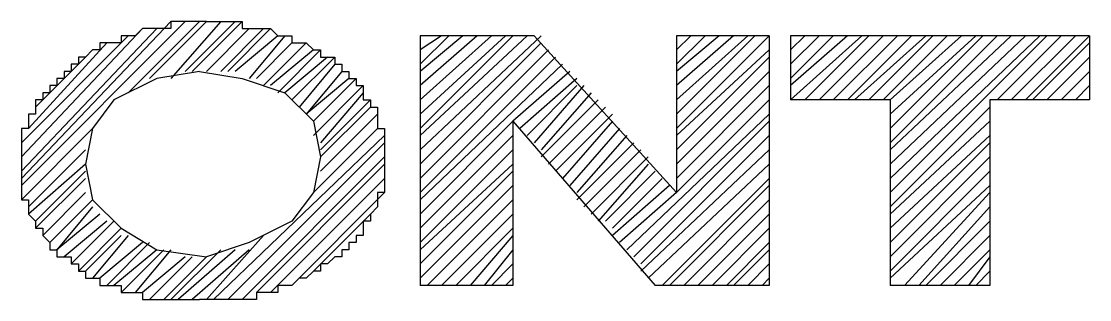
# Model space of a CAD drawing. Extents: x -1005 to 594, y -998 to 420.
# Drawn here: x 464.4 to 479.4, y 23.2 to 27.1 of the extents above; entities that cross this region are included whole.
import ezdxf

# ---------------------------------------------------------------- set-up
doc = ezdxf.new("R2010")
doc.units = 0

msp = doc.modelspace()

# ---------------------------------------------------------------- linework, layer by layer
at = {"layer": 'GT_1', "flags": 128}
for points in [[(466.7, 27.1), (464.4, 24.8)], [(466.5, 27.1), (464.4, 24.9)], [(467, 27.1), (467, 27.1), (467, 27.1), (467, 27.1), (467, 27.1), (466.9, 27.1), (466.9, 27.1), (466.9, 27.1), (466.9, 27.1), (466.8, 27.1), (466.8, 27.1), (466.8, 27.1), (466.8, 27.1), (466.8, 27.1), (466.7, 27.1), (466.7, 27.1), (466.7, 27.1), (466.7, 27.1), (466.7, 27.1), (466.6, 27.1), (466.6, 27.1), (466.6, 27.1), (466.6, 27.1), (466.6, 27.1), (466.5, 27.1), (466.5, 27.1), (466.5, 27), (466.5, 27), (466.5, 27), (466.4, 27), (466.4, 27), (466.4, 27), (466.4, 27), (466.4, 27), (466.3, 27), (466.3, 27), (466.3, 27), (466.3, 27), (466.3, 27), (466.3, 27), (466.2, 27), (466.2, 27), (466.2, 27), (466.2, 27), (466.2, 27), (466.1, 27), (466.1, 27), (466.1, 27), (466.1, 27), (466.1, 27), (466, 26.9), (466, 26.9), (466, 26.9), (466, 26.9), (466, 26.9), (465.9, 26.9), (465.9, 26.9), (465.9, 26.9), (465.9, 26.9), (465.9, 26.9), (465.9, 26.9), (465.8, 26.9), (465.8, 26.9), (465.8, 26.9), (465.8, 26.9), (465.8, 26.8), (465.7, 26.8), (465.7, 26.8), (465.7, 26.8), (465.7, 26.8), (465.7, 26.8), (465.7, 26.8), (465.6, 26.8), (465.6, 26.8), (465.6, 26.8), (465.6, 26.8), (465.6, 26.8), (465.5, 26.8), (465.5, 26.7), (465.5, 26.7), (465.5, 26.7), (465.5, 26.7), (465.5, 26.7), (465.4, 26.7), (465.4, 26.7), (465.4, 26.7), (465.4, 26.7), (465.4, 26.7), (465.4, 26.7), (465.3, 26.6), (465.3, 26.6), (465.3, 26.6), (465.3, 26.6), (465.3, 26.6), (465.3, 26.6), (465.3, 26.6), (465.2, 26.6), (465.2, 26.6), (465.2, 26.5), (465.2, 26.5), (465.2, 26.5), (465.2, 26.5), (465.2, 26.5), (465.1, 26.5), (465.1, 26.5), (465.1, 26.5), (465.1, 26.5), (465.1, 26.5), (465.1, 26.5), (465.1, 26.5), (465.1, 26.4), (465.1, 26.4), (465.1, 26.4), (465, 26.4), (465, 26.4), (465, 26.4), (465, 26.4), (465, 26.4), (465, 26.4), (465, 26.4), (465, 26.4), (465, 26.3), (464.9, 26.3), (464.9, 26.3), (464.9, 26.3), (464.9, 26.3), (464.9, 26.3), (464.9, 26.3), (464.9, 26.3), (464.9, 26.3), (464.9, 26.3), (464.9, 26.3), (464.9, 26.2), (464.8, 26.2), (464.8, 26.2), (464.8, 26.2), (464.8, 26.2), (464.8, 26.2), (464.8, 26.2), (464.8, 26.2), (464.8, 26.2), (464.8, 26.2), (464.8, 26.1), (464.8, 26.1), (464.7, 26.1), (464.7, 26.1), (464.7, 26.1), (464.7, 26.1), (464.7, 26.1), (464.7, 26.1), (464.7, 26.1), (464.7, 26), (464.7, 26), (464.7, 26), (464.7, 26), (464.7, 26), (464.7, 26), (464.6, 26), (464.6, 26), (464.6, 26), (464.6, 25.9), (464.6, 25.9), (464.6, 25.9), (464.6, 25.9), (464.6, 25.9), (464.6, 25.9), (464.6, 25.9), (464.6, 25.9), (464.6, 25.9), (464.6, 25.9), (464.6, 25.9), (464.6, 25.8), (464.6, 25.8), (464.6, 25.8), (464.6, 25.8), (464.5, 25.8), (464.5, 25.8), (464.5, 25.8), (464.5, 25.8), (464.5, 25.8), (464.5, 25.8), (464.5, 25.8), (464.5, 25.8), (464.5, 25.7), (464.5, 25.7), (464.5, 25.7), (464.5, 25.7), (464.5, 25.7), (464.5, 25.7), (464.5, 25.7), (464.5, 25.7), (464.5, 25.7), (464.5, 25.7), (464.5, 25.7), (464.5, 25.6), (464.5, 25.6), (464.5, 25.6), (464.5, 25.6), (464.5, 25.6), (464.5, 25.6), (464.5, 25.6), (464.5, 25.6), (464.4, 25.6), (464.4, 25.6), (464.4, 25.6), (464.4, 25.5), (464.4, 25.5), (464.4, 25.5), (464.4, 25.5), (464.4, 25.5), (464.4, 25.5), (464.4, 25.5), (464.4, 25.5), (464.4, 25.5), (464.4, 25.5), (464.4, 25.5), (464.4, 25.4), (464.4, 25.4), (464.4, 25.4), (464.4, 25.4), (464.4, 25.4), (464.4, 25.4), (464.4, 25.4), (464.4, 25.4), (464.4, 25.4), (464.4, 25.4), (464.4, 25.4), (464.4, 25.3), (464.4, 25.3), (464.4, 25.3), (464.4, 25.3), (464.4, 25.3), (464.4, 25.3), (464.4, 25.3), (464.4, 25.3), (464.4, 25.3), (464.4, 25.3), (464.4, 25.2), (464.4, 25.2), (464.4, 25.2), (464.4, 25.2), (464.4, 25.2), (464.4, 25.2), (464.4, 25.2), (464.4, 25.2), (464.4, 25.2), (464.4, 25.2), (464.4, 25.2), (464.4, 25.1), (464.4, 25.1), (464.4, 25.1), (464.4, 25.1), (464.4, 25.1), (464.4, 25.1), (464.4, 25.1), (464.4, 25.1), (464.4, 25.1), (464.4, 25.1), (464.4, 25.1), (464.4, 25), (464.4, 25), (464.4, 25), (464.4, 25), (464.4, 25), (464.4, 25), (464.4, 25), (464.4, 25), (464.4, 25), (464.4, 25), (464.4, 25), (464.4, 25), (464.4, 25), (464.4, 25), (464.4, 25), (464.4, 25), (464.4, 25), (464.4, 25), (464.4, 25), (464.4, 25), (464.4, 25), (464.4, 25), (464.4, 25), (464.4, 25), (464.4, 25), (464.4, 25), (464.4, 25), (464.4, 25), (464.4, 25), (464.4, 25), (464.4, 25), (464.4, 25), (464.4, 25), (464.4, 25), (464.4, 25), (464.4, 25), (464.4, 25), (464.4, 25), (464.4, 25), (464.4, 25), (464.4, 25), (464.4, 25), (464.4, 24.9), (464.4, 24.9), (464.4, 24.9), (464.4, 24.9), (464.4, 24.9), (464.4, 24.9), (464.4, 24.9), (464.4, 24.9), (464.4, 24.9), (464.4, 24.9), (464.4, 24.9), (464.4, 24.9), (464.4, 24.9), (464.4, 24.9), (464.4, 24.9), (464.4, 24.9), (464.4, 24.8), (464.4, 24.8), (464.4, 24.8), (464.4, 24.8), (464.4, 24.8), (464.4, 24.8)], [(466.3, 27), (464.4, 25)], [(466.1, 27), (464.4, 25.2)], [(466.9, 27.1), (465.9, 26.1)], [(467, 27.1), (466.2, 26.3)], [(467.2, 27.1), (466.5, 26.3)], [(467.4, 27.1), (466.7, 26.4)], [(467.5, 27.1), (466.8, 26.4)], [(467, 27.1), (467.1, 27.1)], [(467.6, 27), (467, 26.4)], [(467.1, 27.1), (467.2, 27.1)], [(467.1, 27.1), (467.1, 27.1), (467.1, 27.1), (467.1, 27.1), (467.1, 27.1)], [(467.2, 27.1), (467.3, 27.1)], [(467.2, 27.1), (467.2, 27.1), (467.2, 27.1), (467.2, 27.1), (467.2, 27.1)], [(467.8, 27), (467.2, 26.4)], [(467.3, 27.1), (467.4, 27.1)], [(467.3, 27.1), (467.3, 27.1), (467.3, 27.1), (467.3, 27.1), (467.3, 27.1)], [(467.9, 27), (467.3, 26.4)], [(467.4, 27.1), (467.5, 27.1)], [(467.4, 27.1), (467.4, 27.1), (467.4, 27.1), (467.4, 27.1), (467.4, 27.1)], [(467.5, 27.1), (467.5, 27)], [(467.5, 27.1), (467.5, 27.1), (467.5, 27.1)], [(467.5, 27), (467.6, 27)], [(467.5, 27), (467.5, 27)], [(467.6, 27), (467.7, 27)], [(467.6, 27), (467.6, 27), (467.6, 27), (467.6, 27), (467.6, 27), (467.6, 27)], [(467.7, 27), (467.8, 27)], [(467.7, 27), (467.7, 27), (467.7, 27), (467.7, 27), (467.7, 27)], [(467.8, 27), (467.9, 27)], [(467.8, 27), (467.8, 27), (467.8, 27), (467.8, 27), (467.8, 27)], [(467.9, 27), (468, 26.9)], [(467.9, 27), (467.9, 27), (467.9, 27), (467.9, 27), (467.9, 27)], [(465.9, 26.9), (464.4, 25.4)], [(468, 26.9), (467.4, 26.4)], [(468.1, 26.9), (467.6, 26.3)], [(468, 26.9), (468.1, 26.9)], [(468, 26.9), (468, 26.9), (468, 26.9), (468, 26.9), (468, 26.9), (468, 26.9)], [(468.1, 26.9), (468.2, 26.9)], [(468.1, 26.9), (468.1, 26.9), (468.1, 26.9), (468.1, 26.9), (468.1, 26.9)], [(468.2, 26.9), (468.2, 26.8)], [(468.2, 26.9), (468.2, 26.9), (468.2, 26.9), (468.2, 26.9)], [(471.7, 26.9), (470, 25.3)], [(471.5, 26.9), (470, 25.5)], [(471.3, 26.9), (470, 25.6)], [(471.2, 26.9), (470, 25.8)], [(471, 26.9), (470, 26)], [(470.8, 26.9), (470, 26.2)], [(470.6, 26.9), (470, 26.4)], [(470.4, 26.9), (470, 26.5)], [(470.3, 26.9), (470, 26.7)], [(470.1, 26.9), (470, 26.9)], [(470, 26.9), (470, 23.4)], [(471.6, 26.9), (470, 26.9)], [(471.6, 26.9), (473.6, 24.7)], [(474.9, 26.9), (473.6, 25.6)], [(474.7, 26.9), (473.6, 25.8)], [(474.6, 26.9), (473.6, 26)], [(474.4, 26.9), (473.6, 26.2)], [(474.2, 26.9), (473.6, 26.4)], [(474, 26.9), (473.6, 26.5)], [(473.8, 26.9), (473.6, 26.7)], [(473.7, 26.9), (473.6, 26.9)], [(474.9, 26.9), (473.6, 26.9)], [(473.6, 26.9), (473.6, 24.7)], [(474.9, 26.9), (474.9, 23.4)], [(476.2, 26.9), (475.2, 26)], [(476, 26.9), (475.2, 26.2)], [(475.8, 26.9), (475.2, 26.3)], [(475.6, 26.9), (475.2, 26.5)], [(475.4, 26.9), (475.2, 26.7)], [(475.3, 26.9), (475.2, 26.9)], [(475.2, 26.9), (475.2, 26)], [(479.4, 26.9), (475.2, 26.9)], [(476.3, 26.9), (475.4, 26)], [(476.5, 26.9), (475.6, 26)], [(476.7, 26.9), (475.8, 26)], [(476.9, 26.9), (476, 26)], [(477.1, 26.9), (476.1, 26)], [(477.2, 26.9), (476.3, 26)], [(477.4, 26.9), (476.5, 26)], [(478.8, 26.9), (476.6, 24.7)], [(478.7, 26.9), (476.6, 24.9)], [(478.5, 26.9), (476.6, 25.1)], [(478.3, 26.9), (476.6, 25.3)], [(478.1, 26.9), (476.6, 25.4)], [(477.9, 26.9), (476.6, 25.6)], [(477.8, 26.9), (476.6, 25.8)], [(477.6, 26.9), (476.6, 26)], [(479, 26.9), (478.1, 26)], [(479.2, 26.9), (478.3, 26)], [(479.4, 26.9), (478.5, 26)], [(479.4, 26.9), (479.4, 26)], [(465.6, 26.8), (464.5, 25.6)], [(468.2, 26.8), (467.7, 26.3)], [(468.4, 26.8), (467.8, 26.2)], [(468.5, 26.7), (467.9, 26.2)], [(468.6, 26.7), (468, 26.1)], [(468.2, 26.8), (468.3, 26.8)], [(468.2, 26.8), (468.2, 26.8)], [(468.3, 26.8), (468.4, 26.8)], [(468.3, 26.8), (468.3, 26.8), (468.3, 26.8), (468.3, 26.8), (468.3, 26.8)], [(468.4, 26.8), (468.5, 26.7)], [(468.4, 26.8), (468.4, 26.8), (468.4, 26.8), (468.4, 26.8), (468.4, 26.8), (468.4, 26.8)], [(468.5, 26.7), (468.6, 26.7)], [(468.5, 26.7), (468.5, 26.7), (468.5, 26.7), (468.5, 26.7), (468.5, 26.7), (468.5, 26.7)], [(468.6, 26.7), (468.6, 26.6)], [(468.6, 26.7), (468.6, 26.7), (468.6, 26.7), (468.6, 26.7)], [(471.7, 26.8), (470, 25.1)], [(471.8, 26.7), (470, 24.9)], [(474.9, 26.7), (473.6, 25.5)], [(479.4, 26.8), (478.6, 26)], [(465.3, 26.6), (464.6, 25.9)], [(468.7, 26.6), (468.1, 26.1)], [(468.8, 26.6), (468.2, 26)], [(468.6, 26.6), (468.7, 26.6)], [(468.6, 26.6), (468.6, 26.6)], [(468.7, 26.6), (468.8, 26.6)], [(468.7, 26.6), (468.7, 26.6), (468.7, 26.6), (468.7, 26.6), (468.7, 26.6), (468.7, 26.6), (468.7, 26.6)], [(468.8, 26.6), (468.8, 26.5)], [(471.9, 26.6), (470, 24.7)], [(474.9, 26.6), (473.6, 25.3)], [(479.4, 26.6), (478.8, 26)], [(466.9, 26.4), (466.3, 26.3), (465.7, 26), (465.4, 25.6), (465.3, 25.1)], [(466.9, 26.4), (467.5, 26.3)], [(468.8, 26.5), (468.3, 25.9)], [(468.9, 26.4), (468.4, 25.8)], [(468.8, 26.5), (468.9, 26.5)], [(468.8, 26.5), (468.8, 26.5), (468.8, 26.5), (468.8, 26.5), (468.8, 26.5), (468.8, 26.5), (468.8, 26.5), (468.8, 26.5), (468.8, 26.5), (468.8, 26.5), (468.8, 26.5)], [(468.9, 26.5), (468.9, 26.4)], [(468.9, 26.5), (468.9, 26.5), (468.9, 26.5), (468.9, 26.5), (468.9, 26.5)], [(468.9, 26.4), (469, 26.4)], [(468.9, 26.4), (468.9, 26.4), (468.9, 26.4), (468.9, 26.4), (468.9, 26.4), (468.9, 26.4), (468.9, 26.4), (468.9, 26.4), (468.9, 26.4)], [(469, 26.4), (469, 26.3)], [(469, 26.4), (469, 26.4), (469, 26.4), (469, 26.4), (469, 26.4), (469, 26.4), (469, 26.4)], [(472, 26.5), (470, 24.6)], [(472.1, 26.4), (471.3, 25.7)], [(474.9, 26.4), (473.6, 25.1)], [(479.4, 26.4), (479, 26)], [(467.5, 26.3), (468.1, 26.1)], [(469, 26.3), (468.4, 25.8)], [(469.1, 26.3), (468.5, 25.7)], [(469, 26.3), (469.1, 26.3)], [(469, 26.3), (469, 26.3), (469, 26.3), (469, 26.3), (469, 26.3), (469, 26.3), (469, 26.3), (469, 26.3)], [(469.1, 26.3), (469.1, 26.2)], [(469.1, 26.3), (469.1, 26.3), (469.1, 26.3), (469.1, 26.3), (469.1, 26.3), (469.1, 26.3)], [(472.2, 26.3), (471.4, 25.6)], [(468.1, 26.1), (468.5, 25.7)], [(469.2, 26.2), (468.5, 25.5)], [(469.2, 26.1), (468.6, 25.4)], [(469.1, 26.2), (469.2, 26.2)], [(469.1, 26.2), (469.1, 26.2), (469.1, 26.2), (469.1, 26.2), (469.1, 26.2), (469.1, 26.2), (469.1, 26.2), (469.1, 26.2), (469.1, 26.2), (469.1, 26.2)], [(469.2, 26.2), (469.2, 26.1)], [(469.2, 26.2), (469.2, 26.2), (469.2, 26.2), (469.2, 26.2)], [(469.2, 26.1), (469.2, 26)], [(469.2, 26.1), (469.2, 26.1), (469.2, 26.1), (469.2, 26.1), (469.2, 26.1), (469.2, 26.1), (469.2, 26.1), (469.2, 26.1), (469.2, 26.1), (469.2, 26.1), (469.2, 26.1), (469.2, 26.1), (469.2, 26.1)], [(472.2, 26.2), (471.5, 25.5)], [(472.3, 26.2), (471.6, 25.4)], [(472.4, 26.1), (471.7, 25.3)], [(474.9, 26.2), (473.6, 24.9)], [(479.4, 26.2), (479.2, 26)], [(479.4, 26.1), (479.4, 26)], [(469.3, 26), (468.6, 25.3)], [(469.2, 26), (469.3, 26)], [(469.3, 26), (469.3, 25.9)], [(469.3, 26), (469.3, 26), (469.3, 26), (469.3, 26), (469.3, 26), (469.3, 26), (469.3, 26), (469.3, 26), (469.3, 26), (469.3, 26), (469.3, 26), (469.3, 26)], [(472.5, 26), (471.7, 25.2)], [(474.9, 26), (473.6, 24.7)], [(476.6, 26), (475.2, 26)], [(476.6, 26), (476.6, 23.4)], [(478, 26), (478, 23.4)], [(479.4, 26), (478, 26)], [(469.3, 25.9), (468.6, 25.2)], [(469.4, 25.8), (468.6, 25)], [(469.3, 25.9), (469.4, 25.9)], [(469.3, 25.9), (469.3, 25.9), (469.3, 25.9), (469.3, 25.9), (469.3, 25.9), (469.3, 25.9), (469.3, 25.9), (469.3, 25.9), (469.3, 25.9)], [(469.4, 25.9), (469.4, 25.8)], [(469.4, 25.9), (469.4, 25.9), (469.4, 25.9)], [(469.4, 25.8), (469.4, 25.7)], [(469.4, 25.8), (469.4, 25.8), (469.4, 25.8), (469.4, 25.8), (469.4, 25.8), (469.4, 25.8), (469.4, 25.8), (469.4, 25.8), (469.4, 25.8), (469.4, 25.8), (469.4, 25.8), (469.4, 25.8)], [(472.6, 25.9), (471.8, 25.1)], [(472.7, 25.8), (471.9, 25)], [(474.9, 25.8), (472.9, 23.9)], [(478, 25.9), (476.6, 24.5)], [(468.5, 25.7), (468.6, 25.2)], [(469.4, 25.7), (469.4, 25.6)], [(469.4, 25.7), (469.4, 25.7), (469.4, 25.7), (469.4, 25.7), (469.4, 25.7), (469.4, 25.7), (469.4, 25.7), (469.4, 25.7), (469.4, 25.7), (469.4, 25.7), (469.4, 25.7)], [(471.3, 25.7), (470, 24.4)], [(471.3, 25.7), (471.3, 23.4)], [(471.3, 25.7), (473.3, 23.4)], [(472.7, 25.7), (472, 24.9)], [(474.9, 25.7), (473, 23.8)], [(478, 25.7), (476.6, 24.4)], [(465.4, 25.6), (464.4, 24.6)], [(469.5, 25.5), (467.1, 23.2)], [(469.4, 25.6), (468.5, 24.7)], [(469.4, 25.6), (469.5, 25.6)], [(469.4, 25.6), (469.4, 25.6), (469.4, 25.6)], [(469.5, 25.6), (469.5, 25.5)], [(469.5, 25.6), (469.5, 25.6), (469.5, 25.6), (469.5, 25.6), (469.5, 25.6), (469.5, 25.6), (469.5, 25.6), (469.5, 25.6)], [(469.5, 25.5), (469.5, 25.4)], [(469.5, 25.5), (469.5, 25.5), (469.5, 25.5), (469.5, 25.5), (469.5, 25.5), (469.5, 25.5), (469.5, 25.5), (469.5, 25.5), (469.5, 25.5), (469.5, 25.5), (469.5, 25.5)], [(471.3, 25.5), (470, 24.2)], [(472.8, 25.6), (472.1, 24.8)], [(472.9, 25.5), (472.2, 24.7)], [(474.9, 25.5), (473.1, 23.7)], [(478, 25.5), (476.6, 24.2)], [(469.5, 25.4), (467.3, 23.2)], [(469.5, 25.4), (469.5, 25.3)], [(469.5, 25.4), (469.5, 25.4), (469.5, 25.4), (469.5, 25.4), (469.5, 25.4), (469.5, 25.4), (469.5, 25.4), (469.5, 25.4), (469.5, 25.4), (469.5, 25.4), (469.5, 25.4)], [(473, 25.4), (472.2, 24.6)], [(478, 25.4), (476.6, 24)], [(465.3, 25.3), (464.5, 24.5)], [(469.5, 25.2), (467.5, 23.2)], [(468.6, 25.2), (468.5, 24.7)], [(469.5, 25.3), (469.5, 25.2)], [(469.5, 25.3), (469.5, 25.3), (469.5, 25.3), (469.5, 25.3), (469.5, 25.3), (469.5, 25.3), (469.5, 25.3), (469.5, 25.3), (469.5, 25.3), (469.5, 25.3), (469.5, 25.3)], [(469.5, 25.2), (469.5, 25.1)], [(469.5, 25.2), (469.5, 25.2), (469.5, 25.2), (469.5, 25.2), (469.5, 25.2), (469.5, 25.2), (469.5, 25.2), (469.5, 25.2), (469.5, 25.2), (469.5, 25.2), (469.5, 25.2)], [(471.3, 25.3), (470, 24)], [(473.1, 25.3), (472.3, 24.5)], [(473.2, 25.2), (472.4, 24.4)], [(474.9, 25.3), (473.1, 23.6)], [(478, 25.2), (476.6, 23.8)], [(465.3, 25.1), (464.5, 24.4)], [(465.3, 25.1), (465.4, 24.6), (465.8, 24.2), (466.3, 23.9), (467, 23.8)], [(469.5, 25.1), (467.7, 23.3)], [(469.5, 25.1), (469.5, 25)], [(469.5, 25.1), (469.5, 25.1), (469.5, 25.1), (469.5, 25.1), (469.5, 25.1), (469.5, 25.1), (469.5, 25.1), (469.5, 25.1), (469.5, 25.1), (469.5, 25.1), (469.5, 25.1)], [(471.3, 25.1), (470, 23.9)], [(473.2, 25.1), (472.5, 24.3)], [(474.9, 25.1), (473.2, 23.5)], [(465.3, 25), (464.6, 24.3)], [(465.3, 24.9), (464.6, 24.2)], [(469.5, 24.9), (467.9, 23.3)], [(469.5, 25), (469.5, 24.9)], [(469.5, 25), (469.5, 25), (469.5, 25), (469.5, 25), (469.5, 25), (469.5, 25), (469.5, 25), (469.5, 25), (469.5, 25), (469.5, 25), (469.5, 25)], [(469.5, 24.9), (469.5, 24.8)], [(469.5, 24.9), (469.5, 24.9), (469.5, 24.9), (469.5, 24.9), (469.5, 24.9), (469.5, 24.9), (469.5, 24.9), (469.5, 24.9), (469.5, 24.9), (469.5, 24.9), (469.5, 24.9)], [(471.3, 25), (470, 23.7)], [(473.3, 25), (472.6, 24.3)], [(473.4, 24.9), (472.7, 24.2)], [(474.9, 24.9), (473.4, 23.4)], [(478, 25), (476.6, 23.6)], [(464.4, 24.8), (464.4, 24.8), (464.4, 24.8), (464.4, 24.8), (464.4, 24.8), (464.4, 24.8), (464.4, 24.8), (464.4, 24.8), (464.4, 24.7), (464.4, 24.7), (464.4, 24.7), (464.4, 24.7), (464.4, 24.7), (464.4, 24.7), (464.4, 24.7), (464.4, 24.7), (464.4, 24.7), (464.4, 24.7), (464.4, 24.7), (464.4, 24.6), (464.4, 24.6), (464.4, 24.6), (464.4, 24.6), (464.4, 24.6), (464.4, 24.6), (464.4, 24.6), (464.4, 24.6), (464.5, 24.6), (464.5, 24.6), (464.5, 24.6), (464.5, 24.6), (464.5, 24.5), (464.5, 24.5), (464.5, 24.5), (464.5, 24.5), (464.5, 24.5), (464.5, 24.5), (464.5, 24.5), (464.5, 24.5), (464.5, 24.5), (464.5, 24.5), (464.5, 24.5), (464.5, 24.5), (464.5, 24.4), (464.5, 24.4), (464.5, 24.4), (464.5, 24.4), (464.5, 24.4), (464.5, 24.4), (464.5, 24.4), (464.5, 24.4), (464.5, 24.4), (464.5, 24.4), (464.5, 24.4), (464.5, 24.4), (464.6, 24.3), (464.6, 24.3), (464.6, 24.3), (464.6, 24.3), (464.6, 24.3), (464.6, 24.3), (464.6, 24.3), (464.6, 24.3), (464.6, 24.3), (464.6, 24.3), (464.6, 24.3), (464.6, 24.3), (464.6, 24.3), (464.6, 24.2), (464.6, 24.2), (464.6, 24.2), (464.6, 24.2), (464.6, 24.2), (464.6, 24.2), (464.6, 24.2), (464.6, 24.2), (464.6, 24.2), (464.7, 24.2), (464.7, 24.2), (464.7, 24.2), (464.7, 24.2), (464.7, 24.1), (464.7, 24.1), (464.7, 24.1), (464.7, 24.1), (464.7, 24.1), (464.7, 24.1), (464.7, 24.1), (464.7, 24.1), (464.7, 24.1), (464.7, 24.1), (464.7, 24.1), (464.7, 24.1), (464.7, 24.1), (464.7, 24.1), (464.8, 24), (464.8, 24), (464.8, 24), (464.8, 24), (464.8, 24), (464.8, 24), (464.8, 24), (464.8, 24), (464.8, 24), (464.8, 24), (464.8, 24), (464.8, 24), (464.8, 24), (464.8, 24), (464.8, 24), (464.8, 23.9), (464.8, 23.9), (464.9, 23.9), (464.9, 23.9), (464.9, 23.9), (464.9, 23.9), (464.9, 23.9), (464.9, 23.9), (464.9, 23.9), (464.9, 23.9), (464.9, 23.9), (464.9, 23.9), (464.9, 23.9), (464.9, 23.9), (464.9, 23.9), (464.9, 23.8), (464.9, 23.8), (465, 23.8), (465, 23.8), (465, 23.8), (465, 23.8), (465, 23.8), (465, 23.8), (465, 23.8), (465, 23.8), (465, 23.8), (465, 23.8), (465, 23.8), (465, 23.8), (465, 23.8), (465, 23.8), (465.1, 23.8), (465.1, 23.7), (465.1, 23.7), (465.1, 23.7), (465.1, 23.7), (465.1, 23.7), (465.1, 23.7), (465.1, 23.7), (465.1, 23.7), (465.1, 23.7), (465.1, 23.7), (465.1, 23.7), (465.1, 23.7), (465.1, 23.7), (465.2, 23.7), (465.2, 23.7), (465.2, 23.7), (465.2, 23.7), (465.2, 23.7), (465.2, 23.6), (465.2, 23.6), (465.2, 23.6), (465.2, 23.6), (465.3, 23.6), (465.3, 23.6), (465.3, 23.6), (465.3, 23.6), (465.3, 23.6), (465.3, 23.5), (465.4, 23.5), (465.4, 23.5), (465.4, 23.5), (465.4, 23.5), (465.4, 23.5), (465.5, 23.5), (465.5, 23.5), (465.5, 23.5), (465.5, 23.5), (465.5, 23.5), (465.5, 23.4), (465.6, 23.4), (465.6, 23.4), (465.6, 23.4), (465.6, 23.4), (465.6, 23.4), (465.7, 23.4), (465.7, 23.4), (465.7, 23.4), (465.7, 23.4), (465.7, 23.4), (465.7, 23.4), (465.8, 23.4), (465.8, 23.3), (465.8, 23.3), (465.8, 23.3), (465.8, 23.3), (465.9, 23.3), (465.9, 23.3), (465.9, 23.3), (465.9, 23.3), (465.9, 23.3), (466, 23.3), (466, 23.3), (466, 23.3), (466, 23.3), (466, 23.3), (466.1, 23.3), (466.1, 23.3), (466.1, 23.3), (466.1, 23.2), (466.1, 23.2), (466.2, 23.2), (466.2, 23.2), (466.2, 23.2), (466.2, 23.2), (466.2, 23.2), (466.3, 23.2), (466.3, 23.2), (466.3, 23.2), (466.3, 23.2), (466.3, 23.2), (466.4, 23.2), (466.4, 23.2), (466.4, 23.2), (466.4, 23.2), (466.4, 23.2), (466.5, 23.2), (466.5, 23.2), (466.5, 23.2), (466.5, 23.2), (466.5, 23.2), (466.6, 23.2), (466.6, 23.2), (466.6, 23.2), (466.6, 23.2), (466.7, 23.2), (466.7, 23.2), (466.7, 23.2), (466.7, 23.2), (466.7, 23.2), (466.8, 23.2), (466.8, 23.2), (466.8, 23.2), (466.8, 23.2), (466.8, 23.2), (466.9, 23.2), (466.9, 23.2), (466.9, 23.2), (466.9, 23.2), (466.9, 23.2)], [(469.5, 24.8), (469.5, 24.7)], [(469.5, 24.8), (469.5, 24.8), (469.5, 24.8), (469.5, 24.8), (469.5, 24.8), (469.5, 24.8), (469.5, 24.8), (469.5, 24.8), (469.5, 24.8), (469.5, 24.8), (469.5, 24.8)], [(471.3, 24.8), (470, 23.5)], [(473.5, 24.8), (472.7, 24.1)], [(474.9, 24.8), (473.5, 23.4)], [(478, 24.8), (476.6, 23.5)], [(465.3, 24.7), (464.7, 24.1)], [(465.4, 24.6), (464.8, 24)], [(469.5, 24.7), (468.2, 23.4)], [(468.5, 24.7), (468.2, 24.3)], [(469.4, 24.7), (469.4, 24.6)], [(469.4, 24.7), (469.4, 24.7), (469.4, 24.7), (469.4, 24.7), (469.4, 24.7)], [(469.5, 24.7), (469.4, 24.7)], [(469.4, 24.6), (469.4, 24.5)], [(469.4, 24.6), (469.4, 24.6), (469.4, 24.6), (469.4, 24.6), (469.4, 24.6), (469.4, 24.6), (469.4, 24.6), (469.4, 24.6), (469.4, 24.6), (469.4, 24.6), (469.4, 24.6)], [(469.5, 24.7), (469.5, 24.7), (469.5, 24.7), (469.5, 24.7), (469.5, 24.7), (469.5, 24.7)], [(471.3, 24.6), (470.1, 23.4)], [(473.6, 24.7), (472.8, 24)], [(474.9, 24.6), (473.7, 23.4)], [(478, 24.7), (476.8, 23.4)], [(465.4, 24.5), (464.9, 23.9)], [(469.4, 24.5), (469.3, 24.4)], [(469.4, 24.5), (469.4, 24.5), (469.4, 24.5), (469.4, 24.5), (469.4, 24.5), (469.4, 24.5), (469.4, 24.5), (469.4, 24.5), (469.4, 24.5), (469.4, 24.5), (469.4, 24.5), (469.4, 24.5)], [(478, 24.5), (477, 23.4)], [(465.5, 24.4), (464.9, 23.9)], [(465.6, 24.3), (465, 23.8)], [(465.7, 24.3), (465.1, 23.7)], [(468.2, 24.3), (467.6, 24)], [(469.3, 24.4), (468.5, 23.6)], [(469.2, 24.3), (469.2, 24.2)], [(469.2, 24.3), (469.2, 24.3)], [(469.3, 24.3), (469.2, 24.3)], [(469.3, 24.4), (469.3, 24.3)], [(469.3, 24.4), (469.3, 24.4), (469.3, 24.4), (469.3, 24.4), (469.3, 24.4), (469.3, 24.4), (469.3, 24.4), (469.3, 24.4), (469.3, 24.4), (469.3, 24.4)], [(469.3, 24.3), (469.3, 24.3), (469.3, 24.3), (469.3, 24.3), (469.3, 24.3), (469.3, 24.3), (469.3, 24.3), (469.3, 24.3)], [(471.3, 24.4), (470.3, 23.4)], [(474.9, 24.4), (473.9, 23.4)], [(478, 24.3), (477.1, 23.4)], [(465.8, 24.2), (465.2, 23.6)], [(469.2, 24.2), (469.2, 24.1)], [(469.2, 24.2), (469.2, 24.2), (469.2, 24.2), (469.2, 24.2), (469.2, 24.2), (469.2, 24.2), (469.2, 24.2), (469.2, 24.2), (469.2, 24.2), (469.2, 24.2), (469.2, 24.2)], [(471.3, 24.2), (470.5, 23.4)], [(474.9, 24.2), (474.1, 23.4)], [(465.8, 24.1), (465.3, 23.6)], [(465.9, 24.1), (465.4, 23.5)], [(466.1, 24), (465.5, 23.5)], [(466.2, 24), (465.6, 23.4)], [(467.8, 24.1), (467, 23.2)], [(467.6, 24), (467, 23.8)], [(469, 24), (469, 23.9)], [(469, 24), (469, 24), (469, 24), (469, 24), (469, 24), (469, 24), (469, 24)], [(469.1, 24), (469, 24)], [(469.1, 24.1), (469.1, 24)], [(469.1, 24.1), (469.1, 24.1), (469.1, 24.1), (469.1, 24.1), (469.1, 24.1), (469.1, 24.1), (469.1, 24.1), (469.1, 24.1), (469.1, 24.1)], [(469.2, 24.1), (469.1, 24.1)], [(469.1, 24), (469.1, 24), (469.1, 24), (469.1, 24)], [(469.2, 24.1), (469.2, 24.1)], [(471.3, 24.1), (470.7, 23.4)], [(474.9, 24), (474.3, 23.4)], [(478, 24.1), (477.3, 23.4)], [(466.3, 23.9), (465.7, 23.4)], [(466.4, 23.9), (465.8, 23.3)], [(466.5, 23.9), (466, 23.3)], [(467.2, 23.9), (466.5, 23.2)], [(467.4, 23.9), (466.6, 23.2)], [(467.6, 23.9), (466.8, 23.2)], [(468.9, 23.9), (468.9, 23.8)], [(468.9, 23.9), (468.9, 23.9), (468.9, 23.9), (468.9, 23.9), (468.9, 23.9), (468.9, 23.9), (468.9, 23.9), (468.9, 23.9)], [(469, 23.9), (468.9, 23.9)], [(469, 23.9), (469, 23.9), (469, 23.9), (469, 23.9), (469, 23.9)], [(471.3, 23.9), (470.9, 23.4)], [(474.9, 23.9), (474.4, 23.4)], [(478, 23.9), (477.5, 23.4)], [(466.7, 23.8), (466.1, 23.3)], [(466.8, 23.8), (466.2, 23.2)], [(467, 23.8), (466.4, 23.2)], [(468.6, 23.7), (468.6, 23.6)], [(468.6, 23.7), (468.6, 23.7)], [(468.7, 23.7), (468.6, 23.7)], [(468.8, 23.8), (468.7, 23.7)], [(468.7, 23.7), (468.7, 23.7), (468.7, 23.7), (468.7, 23.7), (468.7, 23.7), (468.7, 23.7)], [(468.8, 23.8), (468.8, 23.8), (468.8, 23.8), (468.8, 23.8), (468.8, 23.8), (468.8, 23.8)], [(468.9, 23.8), (468.8, 23.8)], [(468.9, 23.8), (468.9, 23.8)], [(471.3, 23.7), (471, 23.4)], [(474.9, 23.7), (474.6, 23.4)], [(478, 23.8), (477.7, 23.4)], [(468.5, 23.6), (468.4, 23.5)], [(468.5, 23.6), (468.5, 23.6), (468.5, 23.6), (468.5, 23.6), (468.5, 23.6), (468.5, 23.6)], [(468.6, 23.6), (468.5, 23.6)], [(468.6, 23.6), (468.6, 23.6), (468.6, 23.6), (468.6, 23.6)], [(478, 23.6), (477.8, 23.4)], [(468, 23.4), (468, 23.3)], [(468, 23.4), (468, 23.4)], [(468.1, 23.4), (468, 23.4)], [(468.1, 23.4), (468.1, 23.4), (468.1, 23.4), (468.1, 23.4), (468.1, 23.4)], [(468.2, 23.4), (468.1, 23.4)], [(468.3, 23.5), (468.2, 23.4)], [(468.2, 23.4), (468.2, 23.4), (468.2, 23.4), (468.2, 23.4), (468.2, 23.4), (468.2, 23.4)], [(468.3, 23.5), (468.3, 23.5), (468.3, 23.5), (468.3, 23.5), (468.3, 23.5)], [(468.4, 23.5), (468.3, 23.5)], [(468.4, 23.5), (468.4, 23.5), (468.4, 23.5), (468.4, 23.5), (468.4, 23.5), (468.4, 23.5)], [(471.3, 23.4), (470, 23.4)], [(471.3, 23.5), (471.2, 23.4)], [(474.9, 23.4), (473.3, 23.4)], [(474.9, 23.5), (474.8, 23.4)], [(478, 23.4), (476.6, 23.4)], [(467.7, 23.3), (467.7, 23.2)], [(467.7, 23.3), (467.7, 23.3), (467.7, 23.3), (467.7, 23.3)], [(467.8, 23.3), (467.7, 23.3)], [(467.8, 23.3), (467.8, 23.3), (467.8, 23.3), (467.8, 23.3), (467.8, 23.3)], [(467.9, 23.3), (467.8, 23.3)], [(467.9, 23.3), (467.9, 23.3), (467.9, 23.3), (467.9, 23.3), (467.9, 23.3)], [(468, 23.3), (467.9, 23.3)], [(468, 23.3), (468, 23.3), (468, 23.3)], [(467, 23.2), (466.9, 23.2)], [(467, 23.2), (467, 23.2), (467, 23.2), (467, 23.2)], [(467.1, 23.2), (467, 23.2)], [(467.1, 23.2), (467.1, 23.2), (467.1, 23.2), (467.1, 23.2), (467.1, 23.2)], [(467.2, 23.2), (467.1, 23.2)], [(467.2, 23.2), (467.2, 23.2), (467.2, 23.2), (467.2, 23.2), (467.2, 23.2)], [(467.3, 23.2), (467.2, 23.2)], [(467.3, 23.2), (467.3, 23.2), (467.3, 23.2), (467.3, 23.2), (467.3, 23.2)], [(467.4, 23.2), (467.3, 23.2)], [(467.4, 23.2), (467.4, 23.2), (467.4, 23.2), (467.4, 23.2)], [(467.5, 23.2), (467.4, 23.2)], [(467.5, 23.2), (467.5, 23.2), (467.5, 23.2), (467.5, 23.2), (467.5, 23.2)], [(467.6, 23.2), (467.5, 23.2)], [(467.6, 23.2), (467.6, 23.2), (467.6, 23.2), (467.6, 23.2), (467.6, 23.2)], [(467.7, 23.2), (467.6, 23.2)]]:
    msp.add_lwpolyline(points, dxfattribs=at)

doc.saveas('drawing.dxf')
